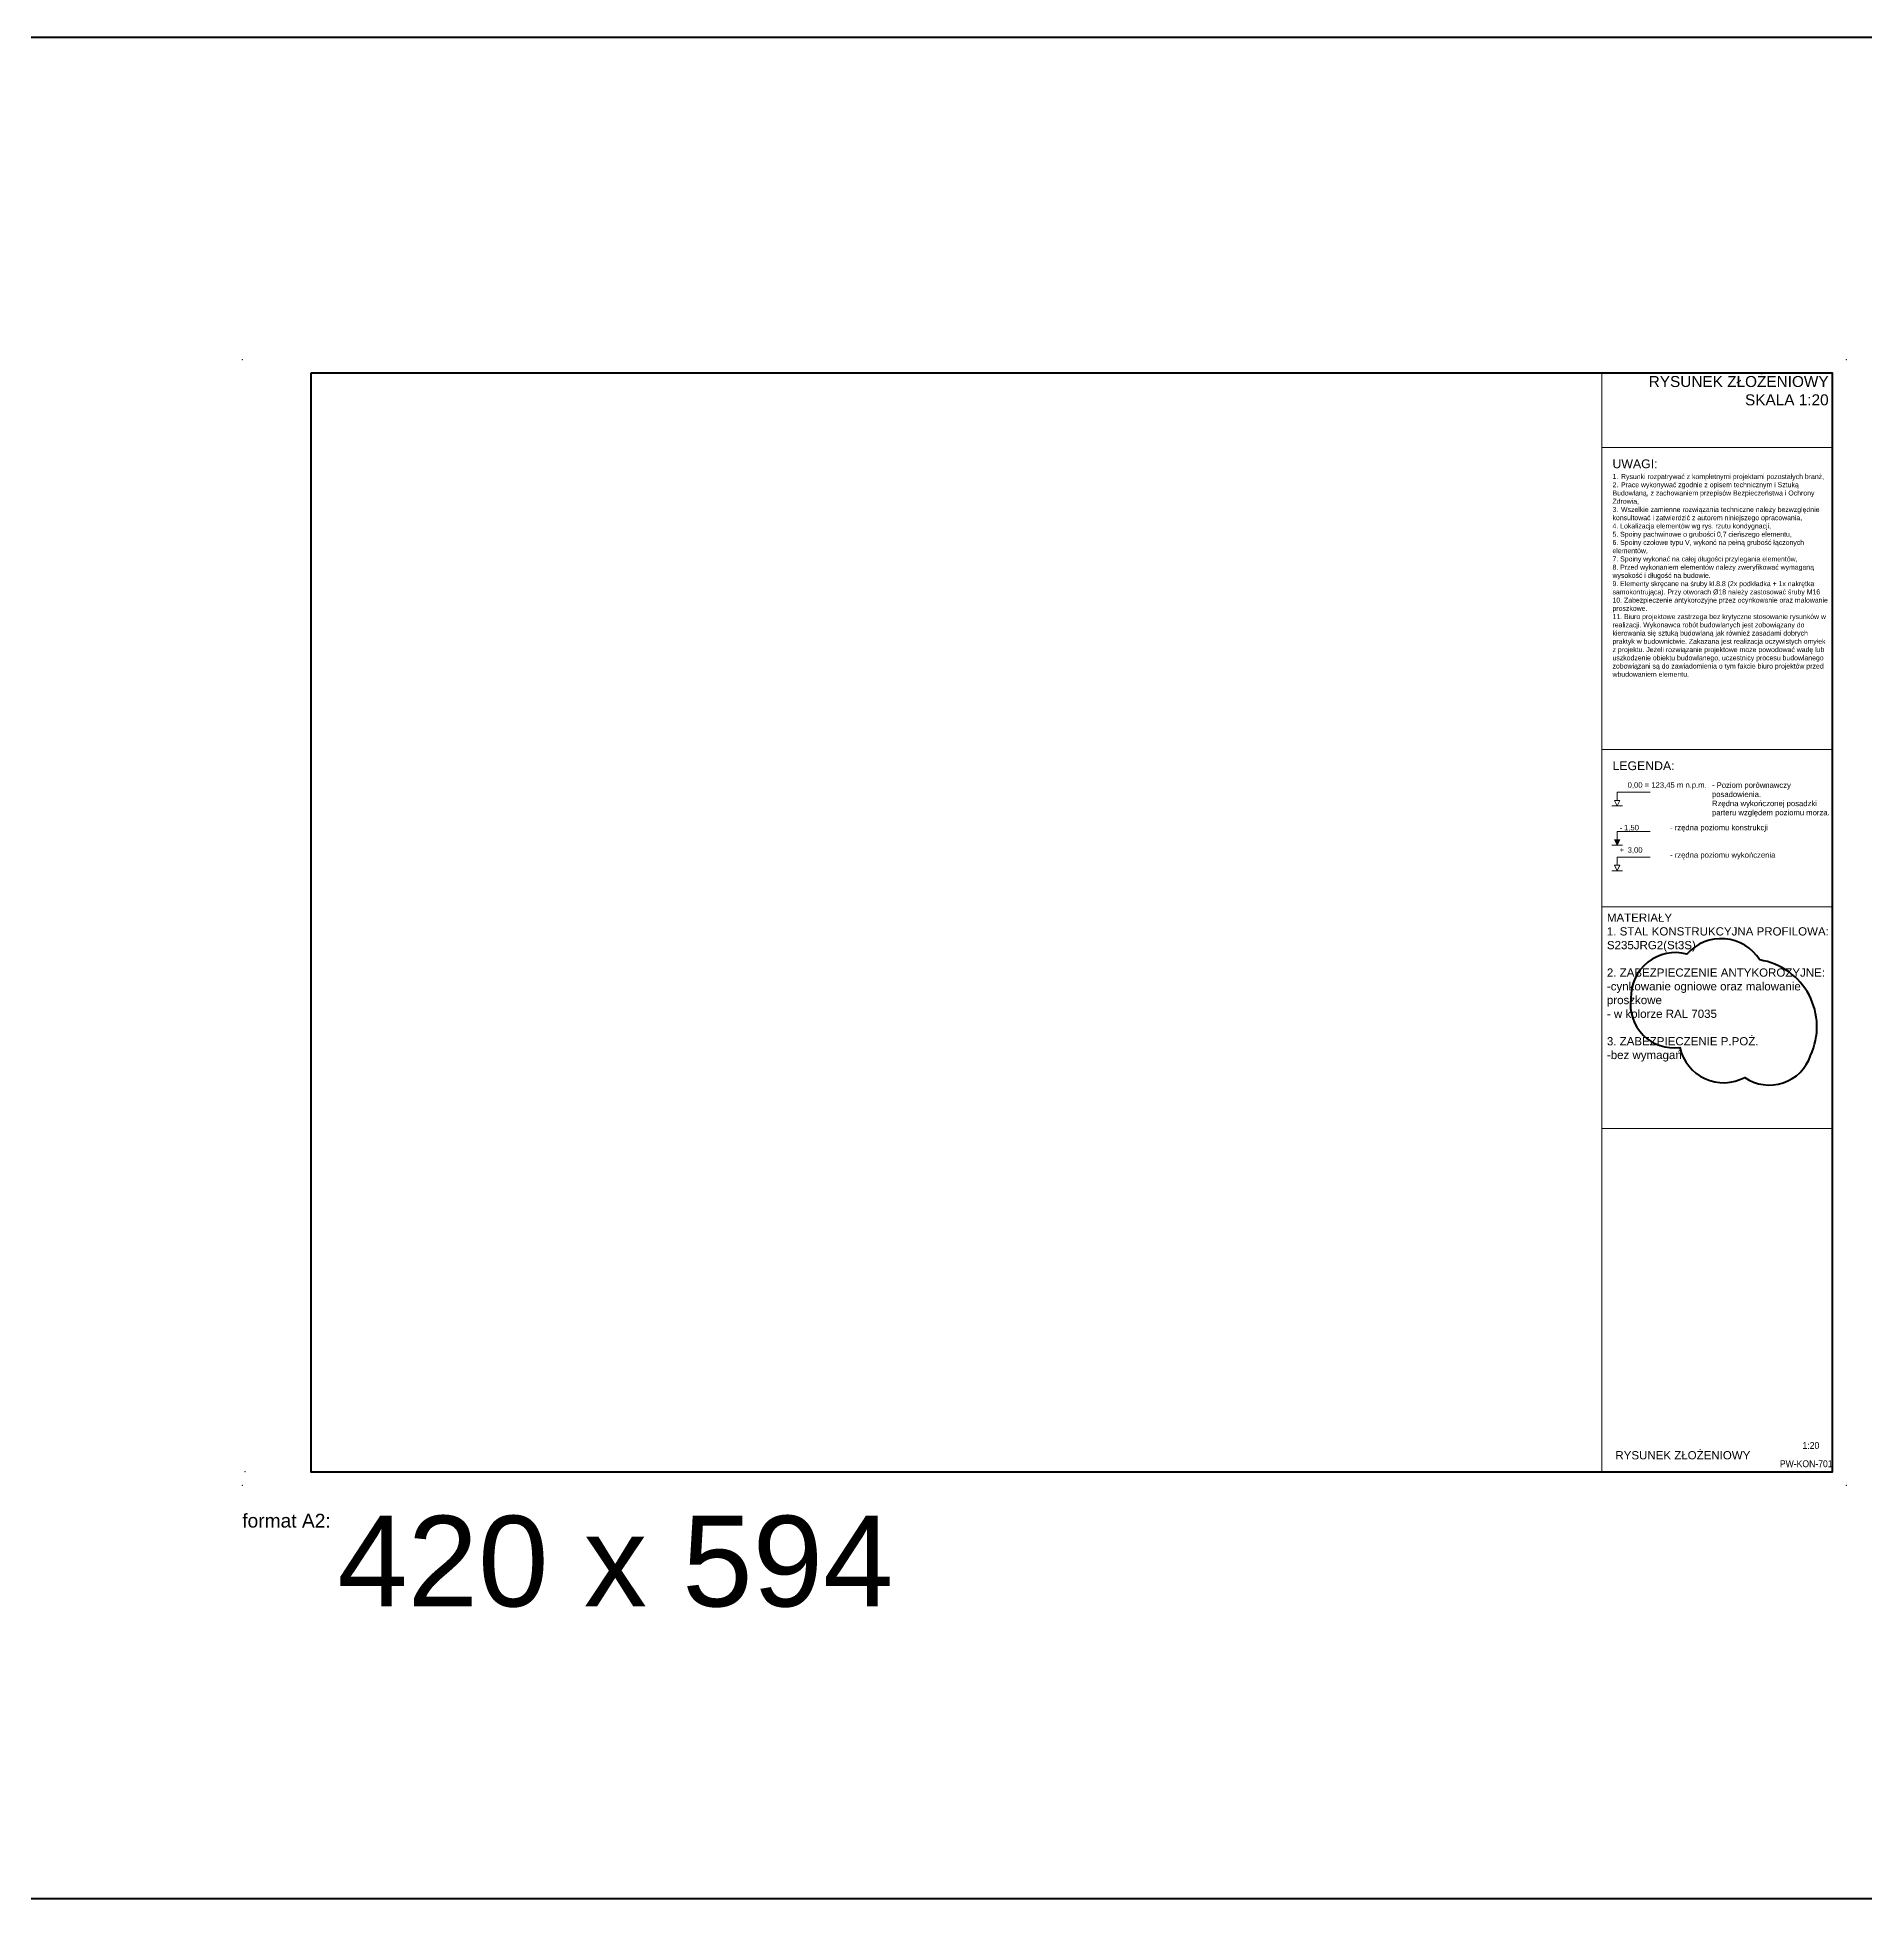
# Model space of a CAD drawing. Header units: millimetres. Extents: x -21220 to 1756793, y -806857 to 86733.
# Drawn here: x 61191 to 74505, y -54708 to -41150 of the extents above; entities that cross this region are included whole.
import ezdxf
from ezdxf.enums import TextEntityAlignment as Align

# ---------------------------------------------------------------- set-up
doc = ezdxf.new("R2010")
doc.units = ezdxf.units.MM
doc.header["$LTSCALE"] = 10
doc.layers.get('Defpoints').update_dxf_attribs({"color": 2, "lineweight": 50})
for name, color, linetype, lineweight in [('G-Bloki', 221, 'Continuous', 5), ('G-Cienka', 4, 'Continuous', 9), ('G-Elementy konstrukcyjne', 1, 'Continuous', 40), ('G-Opisy', 2, 'Continuous', 18), ('G-Ramka', 5, 'Continuous', 40), ('G-Tabelka', 7, 'Continuous', 5)]:
    doc.layers.add(name, color=color, linetype=linetype, lineweight=lineweight)
doc.styles.add('Arial-GG', font='arial.ttf')
doc.styles.add('DB-1.0', font='arial.ttf')
doc.dimstyles.new('S-1 do 10-GG', dxfattribs={"dimscale": 10, "dimtxt": 2.2, "dimasz": 2, "dimexe": 1, "dimexo": 2, "dimgap": 0.6, "dimtad": 1, "dimdec": 0, "dimrnd": 1, "dimtxsty": 'Arial-GG', "dimcen": 0, "dimclrd": 256, "dimclre": 256, "dimclrt": 7, "dimadec": 0, "dimazin": 0, "dimtfac": 1, "dimtdec": 0, "dimtix": 1, "dimtmove": 0, "dimatfit": 2, "dimfxl": 1, "dimlwd": 5, "dimlwe": 5, "dimarcsym": 0})

# ---------------------------------------------------------------- blocks, each defined once
blk = doc.blocks.new('*D47')
at = {"layer": 'Defpoints', "color": 0, "ltscale": 2, "transparency": 16777216}
for p in [(-10, 174.94), (584, 0), (584, -53.62)]:
    blk.add_point(p, dxfattribs=at)
at = {"layer": 'Defpoints', "color": 7, "ltscale": 2, "transparency": 16777216, "insert": (135.84, -27.77), "char_height": 33, "attachment_point": 5, "style": 'Arial-GG'}
blk.add_mtext('420 x 594', dxfattribs=at)
blk = doc.blocks.new('*U29')
at = {"layer": 'G-Opisy'}
for p, q in [((-100, 0), (100, 0)), ((-50, 100), (50, 100)), ((0, 250), (600, 250))]:
    blk.add_line(p, q, dxfattribs=at)
at = {"layer": 'G-Opisy', "ltscale": 0.04}
for points in [[(-50, 100), (0, 0), (50, 100)], [(0, 100), (0, 200), (0, 250)]]:
    blk.add_lwpolyline(points, dxfattribs=at)
at = {"layer": 'G-Opisy', "ltscale": 2, "style": 'Arial-GG'}
blk.add_attdef('ZNAK', text='', height=100, dxfattribs=at).set_placement((125, 300), align=Align.BOTTOM_RIGHT)
blk.add_attdef('RZEDNA', text='', height=100, dxfattribs=at).set_placement((190, 300), align=Align.BOTTOM_LEFT)
blk.add_attdef('POLOZENIE', text='', height=100, dxfattribs=at).set_placement((16, 237), align=Align.TOP_LEFT)
blk = doc.blocks.new('*U27')
at = {"layer": 'G-Opisy'}
blk.add_hatch(color=256, dxfattribs=at).paths.add_polyline_path([(-50, 100), (0, 0), (50, 100), (0, 100)])
for p, q in [((-100, 0), (100, 0)), ((-50, 100), (50, 100)), ((0, 250), (600, 250))]:
    blk.add_line(p, q, dxfattribs=at)
at = {"layer": 'G-Opisy', "ltscale": 0.04}
for points in [[(-50, 100), (0, 0), (50, 100)], [(0, 100), (0, 200), (0, 250)]]:
    blk.add_lwpolyline(points, dxfattribs=at)
at = {"layer": 'G-Opisy', "ltscale": 2, "style": 'Arial-GG'}
for tag, p in [('ZNAK', (48, 322)), ('RZEDNA', (125, 322))]:
    blk.add_attdef(tag, text='', height=100, dxfattribs=at).set_placement(p, align=Align.MIDDLE_LEFT)
blk.add_attdef('POLOZENIE', text='', height=100, dxfattribs=at).set_placement((300, 189), align=Align.MIDDLE_CENTER)
blk = doc.blocks.new('*U45')
blk.add_point((1, 5))
at = {"ltscale": 0.8}
blk.add_point((579, 5), dxfattribs=at)
at = {"layer": 'G-Ramka', "color": 5}
blk.add_lwpolyline([(25, 405), (25, 5), (579, 5), (579, 405)], close=True, dxfattribs=at)
at = {"layer": 'G-Tabelka'}
for p in [(0, 410), (584, 410), (0, 0), (584, 0)]:
    blk.add_point(p, dxfattribs=at)
at = {"layer": 'G-Ramka', "color": 2, "insert": (0, -10.31), "char_height": 5, "width": 104.2438, "attachment_point": 1, "style": 'DB-1.0'}
blk.add_mtext('{\\C7;format A2:}', dxfattribs=at)
at = {"layer": 'Defpoints', "ltscale": 2}
dim = blk.add_linear_dim(base=(584, -53.62), p1=(-10, 174.94), p2=(584, 0), dimstyle='S-1 do 10-GG', override={"dimscale": 15, "dimpost": '420 x <>', "dimse1": 1, "dimse2": 1, "dimsd1": 1, "dimsd2": 1}, dxfattribs=at)
dim.commit()
dim.dimension.update_dxf_attribs({"geometry": '*D47', "text_midpoint": (135.84, -53.62), "dimtype": 160})

msp = doc.modelspace()

# ---------------------------------------------------------------- linework, layer by layer
at = {"layer": 'Defpoints'}
msp.add_lwpolyline([(73732.78, -47870.76, 0.5), (73202.71, -47827.85, 0.5), (72795.03, -48150.25, 0.5), (73152.08, -48507.3, 0.5), (73623.7, -48725.79, 0.5), (74103.31, -48565.92, 0.5)], format="xyb", close=True, dxfattribs=at)
at = {"layer": 'G-Cienka', "ltscale": 2}
for p, q in [((72584.03, -49098.23), (72584.03, -43598.14)), ((72584.03, -46336.91), (74264.03, -46336.91)), ((72584.03, -47483.61), (74264.03, -47483.61))]:
    msp.add_line(p, q, dxfattribs=at)
for points in [[(72584.03, -43598.14), (74264.03, -43598.14), (74264.03, -44138.14), (72584.03, -44138.14)], [(72584.03, -51598.14), (74264.03, -51598.14), (74264.03, -49098.23), (72584.03, -49098.23)]]:
    msp.add_lwpolyline(points, close=True, dxfattribs=at)
at = {"layer": 'G-Elementy konstrukcyjne', "ltscale": 200}
msp.add_lwpolyline([(60613.43, -41150.31), (94970.69, -41150.31), (94970.69, -54708.04), (60613.43, -54708.04)], close=True, dxfattribs=at)

# ---------------------------------------------------------------- block references
at = {"layer": 'G-Bloki', "ltscale": 0.8, "xscale": 20, "yscale": 20, "zscale": 20}
msp.add_blockref('*U45', (62684.03, -51698.14), dxfattribs=at)
at = {"layer": 'G-Bloki', "ltscale": 2}
ref = msp.add_blockref('*U29', (72695.05, -46748.3), dxfattribs=dict(at, xscale=0.4, yscale=0.4, zscale=0.4))
ref.add_attrib('RZEDNA', '0,00 = 123,45 m n.p.m.', dxfattribs={"layer": 'G-Opisy', "ltscale": 2, "height": 40, "style": 'Arial-GG'}).set_placement((72771.05, -46628.3), align=Align.BOTTOM_LEFT)
ref = msp.add_blockref('*U27', (72695.05, -47035.61), dxfattribs=dict(at, xscale=0.4, yscale=0.4, zscale=0.4))
ref.add_attrib('ZNAK', '-', dxfattribs={"layer": 'G-Opisy', "ltscale": 2, "height": 40, "style": 'Arial-GG'}).set_placement((72714.27, -46906.89), align=Align.MIDDLE_LEFT)
ref.add_attrib('RZEDNA', '1,50', dxfattribs={"layer": 'G-Opisy', "ltscale": 2, "height": 40, "style": 'Arial-GG'}).set_placement((72744.94, -46906.89), align=Align.MIDDLE_LEFT)
ref = msp.add_blockref('*U29', (72695.05, -47221.37), dxfattribs=dict(at, xscale=0.4, yscale=0.4, zscale=0.4))
ref.add_attrib('ZNAK', '+', dxfattribs={"layer": 'G-Opisy', "ltscale": 2, "height": 40, "style": 'Arial-GG'}).set_placement((72745.05, -47101.37), align=Align.BOTTOM_RIGHT)
ref.add_attrib('RZEDNA', '3,00', dxfattribs={"layer": 'G-Opisy', "ltscale": 2, "height": 40, "style": 'Arial-GG'}).set_placement((72771.05, -47101.37), align=Align.BOTTOM_LEFT)

# ---------------------------------------------------------------- texts
at = {"layer": 'G-Elementy konstrukcyjne', "insert": (74234.67, -43617.71), "char_height": 80, "width": 11408.5755, "attachment_point": 3, "style": 'Arial-GG'}
msp.add_mtext('{\\C1;RYSUNEK ZŁOŻENIOWY}\\P{\\fArial|b0|i0|c0|p34;\\W7.48272;   }{\\C1;SKALA 1:20}', dxfattribs=at)
at = {"layer": 'G-Opisy', "color": 2, "style": 'Arial-GG'}
for s, insert, char_height, width, attachment_point in [('{\\H0.80000x;UWAGI:}\\P{\\H0.45000x;1.}{\\H0.45000x;\\W1.44300x; }{\\H0.45000x;Rysunki rozpatrywać z kompletnymi projektami pozostałych branż,}\\P{\\H0.45000x;2.}{\\H0.45000x;\\W1.42800x; }{\\H0.45000x;Prace wykonywać zgodnie z opisem technicznym i Sztuką }{\\H0.45000x;Budowlaną, z zachowaniem przepisów Bezpieczeństwa i Ochrony }{\\H0.45000x;Zdrowia,}\\P{\\H0.45000x;3.}{\\H0.45000x;\\W1.43800x; }{\\H0.45000x;Wszelkie zamienne rozwiązania techniczne należy bezwzględnie }{\\H0.45000x;konsultować i zatwierdzić z autorem niniejszego opracowania, }\\P{\\H0.45000x;4. Lokalizacja elementów wg rys. rzutu kondygnacji,}\\P{\\H0.45000x;5.}{\\fArial|b1|i0|c238|p34;\\H0.45000x; }{\\fArial|b0|i0|c238|p34;\\H0.45000x;Spoiny pachwinowe o grubości 0,7 cieńszego elementu,}\\P{\\fArial|b0|i0|c238|p34;\\H0.45000x;6. Spoiny czołowe typu V, wykonć na pełną grubość łączonych }{\\fArial|b0|i0|c238|p34;\\H0.45000x;elementów,}\\P{\\fArial|b0|i0|c238|p34;\\H0.45000x;7. Spoiny wykonać na całej długości przylegania elementów,}\\P{\\fArial|b0|i0|c238|p34;\\H0.45000x;8. Przed wykonaniem elementów należy zweryfikować wymaganą }{\\fArial|b0|i0|c238|p34;\\H0.45000x;wysokość i długość na budowie.}\\P{\\fArial|b0|i0|c238|p34;\\H0.45000x;9. Elementy skręcane na śruby kl.8.8 (2x podkładka + 1x }{\\fArial|b0|i0|c238|p34;\\H0.45000x;nakrętka samokontrująca). Przy otworach Ø18 należy zastosować }{\\fArial|b0|i0|c238|p34;\\H0.45000x;śruby M16}\\P{\\fArial|b0|i0|c238|p34;\\H0.45000x;10. Zabezpieczenie antykorozyjne przez ocynkowanie oraz malowanie }{\\fArial|b0|i0|c238|p34;\\H0.45000x;proszkowe.}\\P{\\fArial|b0|i0|c238|p34;\\H0.45000x;11. }{\\H0.45000x;Biuro projektowe zastrzega bez krytyczne stosowanie rysunków w }{\\H0.45000x;realizacji. Wykonawca robót budowlanych jest zobowiązany do }{\\H0.45000x;kierowania się sztuką budowlaną jak również zasadami dobrych }{\\H0.45000x;praktyk w budownictwie. Zakazana jest realizacja oczywistych omyłek }{\\H0.45000x;z projektu. Jeżeli rozwiązanie projektowe może powodować wadę lub }{\\H0.45000x;uszkodzenie obiektu budowlanego, uczestnicy procesu budowlanego }{\\H0.45000x;zobowiązani są do zawiadomienia o tym fakcie biuro projektów przed }{\\H0.45000x;wbudowaniem elementu.}', (72661.07, -44225.2), 80, 1569.7044, 1), ('{\\H0.8x;LEGENDA:}', (72661.07, -46423.98), 80, 1569.7044, 1), ('{\\fArial|b0|i0|c0|p34;- Poziom porównawczy posadowienia.\\PRzędna wykończonej posadzki parteru względem poziomu morza.}', (73385.4, -46577.17), 40, 863.6564, 1), ('- rzędna poziomu konstrukcji', (73080.16, -46938.46), 40, 1203.5702, 7), ('- rzędna poziomu wykończenia', (73080.16, -47138.23), 40, 1203.5702, 7)]:
    msp.add_mtext(s, dxfattribs=dict(at, insert=insert, char_height=char_height, width=width, attachment_point=attachment_point))
at = {"layer": 'G-Opisy', "char_height": 60, "style": 'Arial-GG'}
for s, insert, width, attachment_point in [('MATERIAŁY\\P1. STAL KONSTRUKCYJNA PROFILOWA:\\PS235JRG2(St3S)  \\P\\P2. ZABEZPIECZENIE ANTYKOROZYJNE: -cynkowanie ogniowe oraz malowanie proszkowe\\P- w kolorze RAL 7035\\P\\P3. ZABEZPIECZENIE P.POŻ.\\P-bez wymagań', (72620.24, -47532.37), 1622.373, 1), ('{\\C1;RYSUNEK ZŁOŻENIOWY}', (73173.41, -51478.14), 1181.2484, 5)]:
    msp.add_mtext(s, dxfattribs=dict(at, insert=insert, width=width, attachment_point=attachment_point))
at = {"layer": 'G-Opisy', "char_height": 50, "attachment_point": 7, "style": 'Arial-GG'}
for s, insert in [('{\\W0.9;\\C1;1:20}', (74044.44, -51432.17)), ('{\\W0.9;\\C1;PW-KON-701}', (73879.55, -51565.44))]:
    msp.add_mtext(s, dxfattribs=dict(at, insert=insert))

doc.saveas('drawing.dxf')
